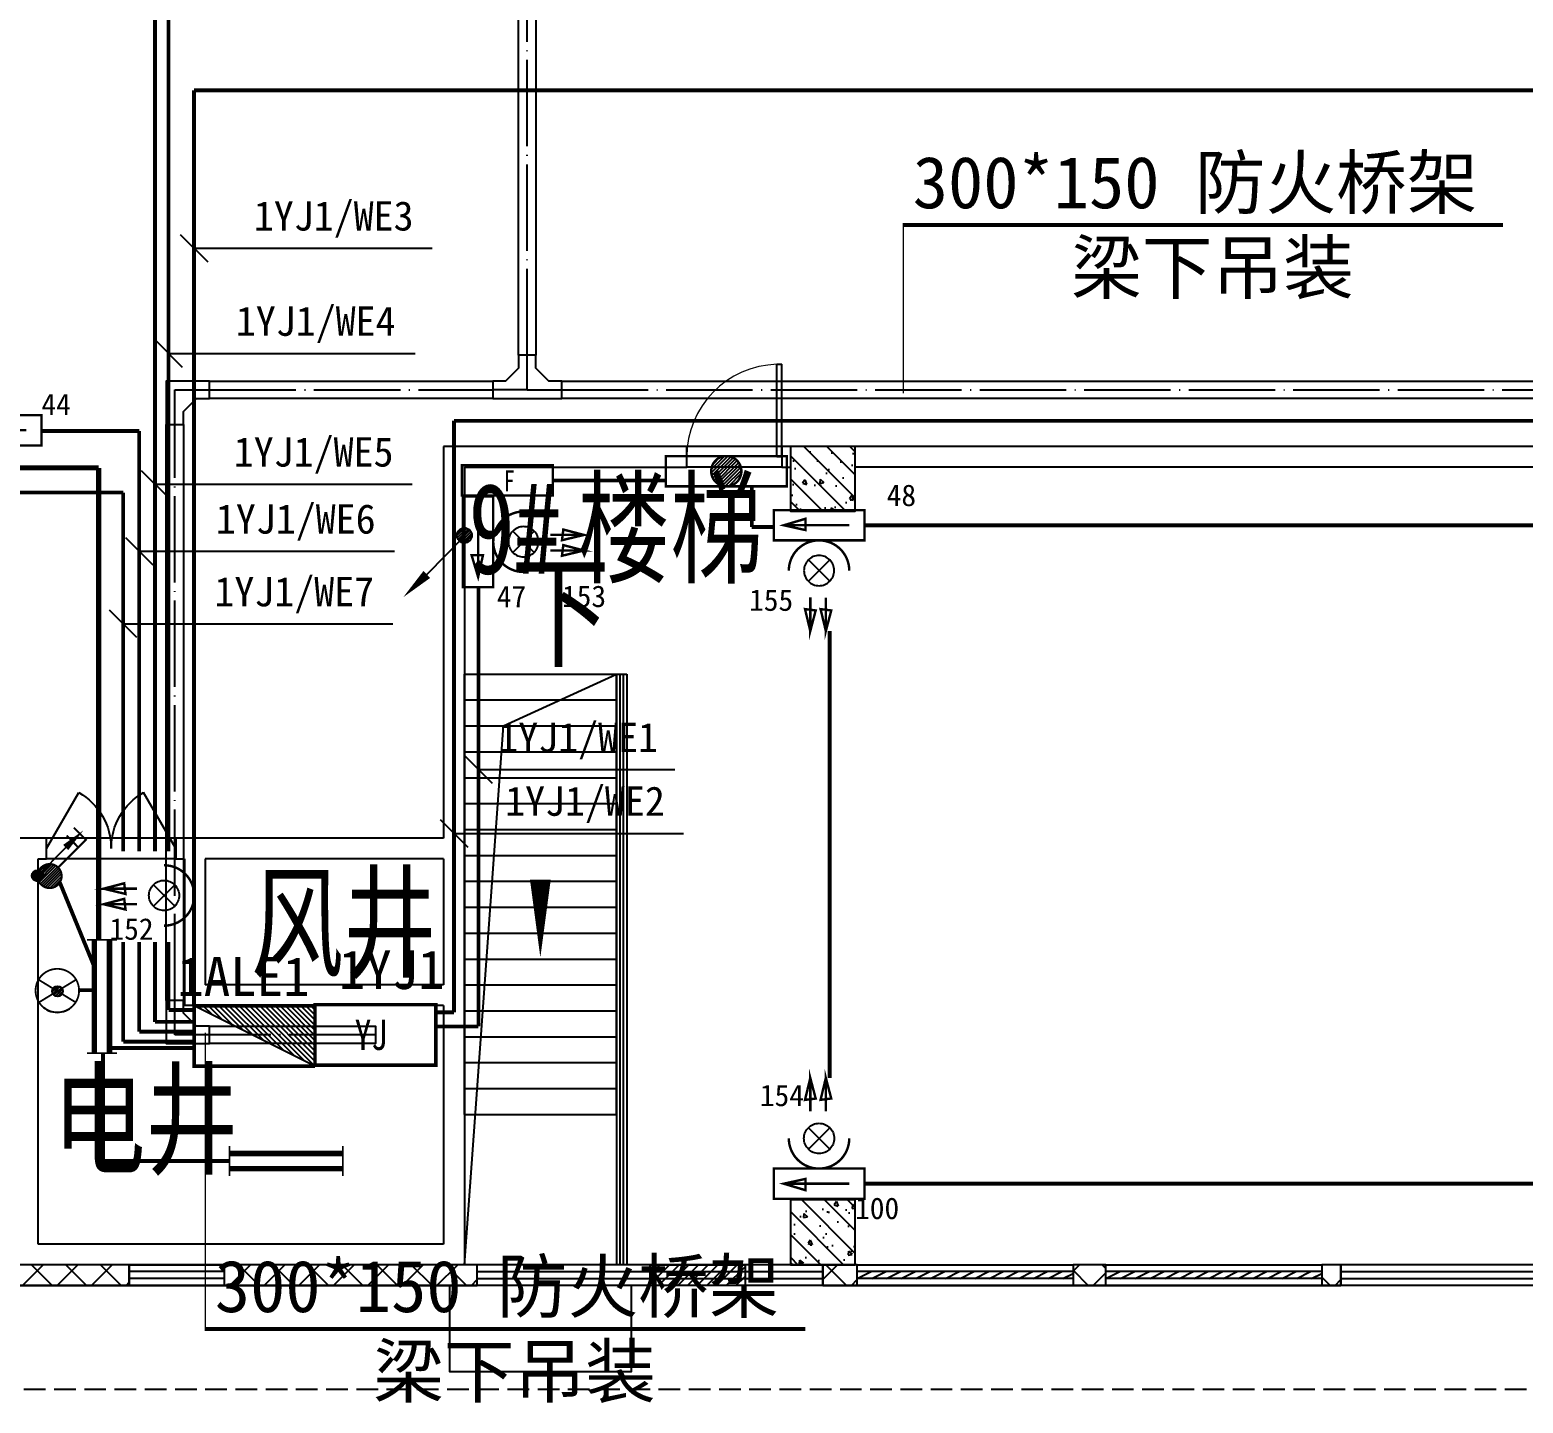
# Model space of a CAD drawing. Header units: millimetres. Extents: x -633009578 to 5705885, y -633235091 to 2571734.
# Drawn here: x 3040338 to 3057631, y 2058632 to 2074535 of the extents above; entities that cross this region are included whole.
import ezdxf

# ---------------------------------------------------------------- set-up
doc = ezdxf.new("R2010")
doc.units = ezdxf.units.MM
doc.header["$LTSCALE"] = 1000
doc.header["$MEASUREMENT"] = 0
doc.linetypes.add('DASH', pattern=[0.35, 0.25, -0.1])
doc.linetypes.add('DOTE', pattern=[2.4200000000000004, 2, -0.2, 0.02, -0.2])
doc.layers.get('0').update_dxf_attribs({"color": 9})
for name, color, linetype in [('000000000000电气', 7, 'Continuous'), ('3T_WOOD', 21, 'Continuous'), ('A-COLUM(柱)', 255, 'Continuous'), ('A-DI-I(索引)', 21, 'Continuous'), ('A-DOOR(门）', 4, 'Continuous'), ('A-F-AREA(计算)', 5, 'Continuous'), ('A-FLOR(看线)', 8, 'Continuous'), ('A-HATH(填充)', 8, 'Continuous'), ('A-LM-RAIL(栏杆)', 167, 'Continuous'), ('A-OTHER(其它)', 192, 'Continuous'), ('A-ST-O(室外)', 54, 'Continuous'), ('A-STAR(楼梯)', 51, 'Continuous'), ('A-TEXT(房间)', 243, 'Continuous'), ('A-WALL(墙)', 255, 'Continuous'), ('A-WINDOW（窗）', 4, 'Continuous'), ('DIM_SYMB', 3, 'Continuous'), ('PUB_TEXT', 7, 'Continuous'), ('WALL', 9, 'Continuous'), ('电-弱电平面-箭头', 3, 'Continuous'), ('电-强电平面-标注', 3, 'Continuous'), ('电-强电平面-线缆', 3, 'Continuous'), ('电-桥架', 4, 'Continuous'), ('设备-动力', 3, 'Continuous'), ('设备-照明', 3, 'Continuous'), ('设备-箱柜', 3, 'Continuous')]:
    doc.layers.add(name, color=color, linetype=linetype)
doc.styles.add('_TCH', font='simhei.ttf', dxfattribs={"width": 0.75, "bigfont": 'hztxt.shx'})
doc.styles.add('_TCH_DIM', font='simhei.ttf', dxfattribs={"width": 0.8, "bigfont": 'hztxt.shx'})
doc.styles.add('ELEC-DIM', font='simhei.ttf')
doc.styles.add('IDQSTYLE', font='simhei.ttf', dxfattribs={"width": 0.707, "bigfont": 'hztxt.shx'})
doc.styles.get("Standard").update_dxf_attribs({"font": 'simhei.ttf', "bigfont": 'hztxt.shx'})
doc.styles.add('宋体', font='simhei.ttf')
pattern_1 = [(45, (597821.4751960551, 677964.29318137), (-200.0002033111466, 200.0002033111467), []), (135, (597821.4751960551, 677964.29318137), (-200.0002033111467, -200.0002033111466), [])]

# ---------------------------------------------------------------- blocks, each defined once
blk = doc.blocks.new('HC000078')
at = {"color": 0, "linetype": 'Continuous', "const_width": 0.2}
for points in [[(-3.750000000000028, 1.25), (3.75, 1.25), (3.75, -1.25), (-3.750000000000028, -1.25), (-3.750000000000028, 1.25)], [(2.5, 0), (-2.500000000000028, 0)]]:
    blk.add_lwpolyline(points, dxfattribs=at)
blk.add_lwpolyline([(2.917016710174721, 0), (1.120131515022848, 0.3984556212736834), (1.120131515022848, -0.539087017017323)], close=True, dxfattribs=at)
at = {"color": 0, "style": 'IDQSTYLE', "width": 0.7}
blk.add_attdef('PSFHATT', (5.75, -1.25), '', height=2.5, dxfattribs=at)
blk = doc.blocks.new('HC000064')
at = {"color": 0, "linetype": 'Continuous'}
for p, q in [((-0.8838834764831063, -0.8838834764831063), (0.8838834764831063, 0.8838834764831063)), ((-0.8838834764830494, 0.8838834764831063), (0.8838834764831631, -0.8838834764831063))]:
    blk.add_line(p, q, dxfattribs=at)
at = {"color": 0, "linetype": 'Continuous', "const_width": 0.2}
blk.add_lwpolyline([(5.710751695749348e-14, 2.499999999999886, 0.1989123673796647), (-1.767766952966326, 1.767766952966327, 0.1989123673796613), (-2.5, 1.951292859901378e-16, 0.1989123673796761), (-1.767766952966326, -1.76776695296644, 0.1989123673796782), (5.594010226827932e-14, -2.500000000000227)], format="xyb", dxfattribs=at)
for points in [[(2.226896073527712, 0.5659208660671311), (5.003498004369476, 0.5624686703930024), (3.296463286048663, 1.009912150058199), (3.185957433181557, 0.1260038671447887), (5.003498004369476, 0.5624686703930024)], [(2.224443767981995, -0.721123763554715), (5.001045698823816, -0.7245759592289005), (3.294010980502946, -0.2771324795636474), (3.18350512763584, -1.161040762477114), (5.001045698823816, -0.7245759592289005)]]:
    blk.add_lwpolyline(points, dxfattribs=at)
at = {"color": 0, "linetype": 'Continuous'}
for centre, radius, start, end in [((-2.259303855112194e-14, -1.740829702612245e-13), 1.250000000000117, 89.99999999999898, 134.9999999999991), ((-9.10937991704941e-14, -1.740829702612245e-13), 1.250000000000117, 45.00000000000085, 89.99999999999582), ((1.199040866595169e-14, -7.105427357601002e-14), 1.250000000000069, 135.0000000000036, 179.9999999999968), ((-1.252331571777177e-13, -7.088774012231625e-14), 1.250000000000068, 3.249254662582951e-12, 44.99999999999639), ((-2.284838984678572e-13, -5.684341886080801e-14), 1.250000000000172, 315.0000000000093, 2.605510395054555e-12), ((-2.264854970235319e-14, -5.695444116327053e-14), 1.250000000000034, 179.9999999999974, 225.0000000000007), ((-2.270406085358445e-14, -1.338928967697939e-13), 1.24999999999998, 224.9999999999983, 270.000000000001), ((-9.131584377541913e-14, 3.996802888650564e-15), 1.250000000000118, 270.0000000000042, 315.0000000000028)]:
    blk.add_arc(centre, radius, start, end, dxfattribs=at)
at = {"color": 0, "style": 'IDQSTYLE', "width": 0.7}
blk.add_attdef('PSFHATT', (7.003498004369476, -2.500000010000227), '', height=2.5, dxfattribs=at)
blk = doc.blocks.new('HC000067')
at = {"color": 0, "linetype": 'Continuous'}
for points, const_width in [([(-6.250000000000057, 1.65), (-6.250000000000057, -1.650000000000057)], 0.2), ([(6.25, 1.65), (6.25, -1.650000000000057)], 0.2), ([(6.25, 0.8328412808464349), (-6.250000000000057, 0.8328412808464349)], 0.6), ([(6.25, -0.8328412808464352), (-6.250000000000057, -0.8328412808464352)], 0.6)]:
    blk.add_lwpolyline(points, dxfattribs=dict(at, const_width=const_width))
at = {"color": 0, "style": 'IDQSTYLE', "width": 0.7}
blk.add_attdef('PSFHATT', (8.25, -1.650000000000057), '', height=2.5, dxfattribs=at)
blk = doc.blocks.new('*X159')
at = {"color": 0, "linetype": 'Continuous'}
for p, q in [((292.887994045295, 135.6274459094068), (293.516320533106, 136.2557723972178)), ((292.952224463849, 135.4088336154862), (293.7349328270265, 136.1915419786637)), ((292.9956283900541, 136.0179229666405), (293.1258434758722, 136.1481380524586)), ((293.0755886594741, 135.2493550986367), (293.8944113438761, 136.0681777830387)), ((293.2494900660814, 135.1404137927693), (294.0033526497434, 135.8942763764314)), ((293.4911899527468, 135.0992709669601), (294.0444954755525, 135.6525764897659))]:
    blk.add_line(p, q, dxfattribs=at)
blk = doc.blocks.new('HC000703')
at = {"color": 0, "linetype": 'Continuous', "const_width": 0.2000000000000002}
blk.add_lwpolyline([(-2.399999999999977, 0.05872925643336657, 1), (2.399999999999977, 0.05872925643336657, 1)], format="xyb", close=True, dxfattribs=at)
at = {"color": 0, "linetype": 'Continuous', "const_width": 0.2}
for points in [[(-2.074282131997677, 1.265938284269794), (2.022051310501354, -1.234061715730206)], [(2.074282131997734, 1.265938284269794), (-2.022051310501354, -1.234061715730206)]]:
    blk.add_lwpolyline(points, dxfattribs=at)
at = {"color": 0, "linetype": 'Continuous'}
blk.add_circle((0.02097265619840982, -0.0127996515010409), 0.5796574060804803, dxfattribs=at)
blk.add_arc((3.410605131648481e-12, 0.05872925643825511), 2.400000000004948, 224.6186283858651, 315.1351718326803, dxfattribs=at)
blk.add_blockref('*X159', (-293.4444389024706, -135.6911545353449), dxfattribs=at)
at = {"color": 0, "style": 'IDQSTYLE', "width": 0.7}
blk.add_attdef('PSFHATT', (4.400000009999977, -2.341270753566693), '', height=2.5, dxfattribs=at)
blk = doc.blocks.new('*X123')
at = {"color": 0, "linetype": 'Continuous'}
for p, q in [((237.2675791074955, 319.9990725063215), (242.2655414724513, 324.9970348712774)), ((235.9947869013596, 319.9990725063215), (239.7240323302681, 323.7283179352299)), ((236.4190509700716, 319.9990725063215), (240.5725604676919, 324.1525820039419)), ((236.8433150387835, 319.9990725063215), (241.4210886051158, 324.5768460726538)), ((237.6918431762074, 319.9990725063215), (242.2655414724513, 324.5727708025654)), ((238.1161072449193, 319.9990725063215), (242.2655414724513, 324.1485067338535)), ((238.5403713136312, 319.9990725063215), (242.2655414724513, 323.7242426651416)), ((234.7219946952239, 319.9990725063215), (237.1784479179965, 322.4555257290941)), ((235.1462587639358, 319.9990725063215), (238.0269760554204, 322.8797897978061)), ((235.5705228326477, 319.9990725063215), (238.8755041928442, 323.304053866518)), ((238.9646353823431, 319.9990725063215), (242.2655414724513, 323.2999785964296)), ((239.3888994510551, 319.9990725063215), (242.2655414724513, 322.8757145277177)), ((239.813163519767, 319.9990725063215), (242.2655414724513, 322.4514504590058)), ((233.4492024890881, 319.9990725063215), (234.6328635057249, 321.1827335229584)), ((233.8734665578, 319.9990725063215), (235.4813916431488, 321.6069975916703)), ((234.297730626512, 319.9990725063215), (236.3299197805727, 322.0312616603822)), ((240.2374275884789, 319.9990725063215), (242.2655414724513, 322.0271863902939)), ((240.6616916571909, 319.9990725063215), (242.2655414724513, 321.6029223215819)), ((241.0859557259028, 319.9990725063215), (242.2655414724513, 321.17865825287)), ((232.6006743516642, 319.9990725063215), (232.9358072308772, 320.3342053855345)), ((233.0249384203761, 319.9990725063215), (233.7843353683011, 320.7584694542464)), ((241.5102197946147, 319.9990725063215), (242.2655414724513, 320.7543941841581)), ((241.9344838633266, 319.9990725063215), (242.2655414724513, 320.3301301154461))]:
    blk.add_line(p, q, dxfattribs=at)
blk = doc.blocks.new('HC000431')
at = {"color": 0, "linetype": 'Continuous'}
blk.add_line((5, 2.5), (-5, -2.5), dxfattribs=at)
at = {"color": 0, "linetype": 'Continuous', "const_width": 0.3}
for points in [[(5, 2.5), (-5, 2.5), (-5, -2.5)], [(-5, -2.5), (5, -2.5), (5, 2.5)]]:
    blk.add_lwpolyline(points, dxfattribs=at)
at = {"color": 0, "linetype": 'Continuous'}
blk.add_blockref('*X123', (-237.2655414724513, -322.4990725063215), dxfattribs=at)
at = {"color": 0, "style": 'IDQSTYLE', "width": 0.7}
blk.add_attdef('PSFHATT', (7.000000000000028, -2.5), '', height=2.5, dxfattribs=at)
blk = doc.blocks.new('HC001536')
at = {"color": 0, "linetype": 'Continuous', "const_width": 0.3}
blk.add_lwpolyline([(5, 2.5), (-5, 2.5), (-5, -2.5), (5, -2.5)], close=True, dxfattribs=at)
at = {"color": 0, "style": 'IDQSTYLE', "width": 0.7}
for tag, p in [('AW', (-1.708333333333333, -1.25)), ('PSFHATT', (7, -2.5))]:
    blk.add_attdef(tag, p, '', height=2.5, dxfattribs=at)
blk = doc.blocks.new('*X118')
at = {"color": 0, "linetype": 'Continuous'}
for p, q in [((279.6093350358959, 223.0407925409721), (280.9478239213746, 224.3792814264508)), ((279.6227829512929, 223.3370831688437), (280.6515332934888, 224.3658335110396)), ((279.6511091444202, 222.7997239370217), (281.1888925253249, 224.3375073179265)), ((279.7280550816477, 222.5938271617747), (281.3947893005719, 224.2605613806989)), ((279.7925730165214, 223.7897159465469), (280.1989005157282, 224.1960434457536)), ((279.8323224122641, 222.4152517799165), (281.5733646824301, 224.1562940500824)), ((279.960458729053, 222.2605453842307), (281.7280710781159, 224.0281577332937)), ((280.1113752959016, 222.1286192386046), (281.8599972237337, 223.8772411664368)), ((280.2858431100155, 222.020244340244), (281.9683721221114, 223.7027733523398)), ((280.4868434366447, 221.9384019543985), (282.0502145079389, 223.5017730256928)), ((280.7212278995912, 221.8899437048705), (282.0986727574656, 223.2673885627449)), ((281.0058032732674, 221.891676366072), (282.0969400962746, 222.9828131890793)), ((281.4082737989092, 222.0113041792392), (281.9773122830819, 222.5803426634118))]:
    blk.add_line(p, q, dxfattribs=at)
blk = doc.blocks.new('HC000083')
at = {"color": 0, "linetype": 'Continuous', "const_width": 0.2}
blk.add_lwpolyline([(-5, 1.25), (-5, -1.250000000000057), (5.000000000000057, -1.250000000000057), (5.000000000000057, 1.25), (-5, 1.25)], dxfattribs=at)
blk.add_lwpolyline([(-1.25, -6.89688106980167e-17, 0.1989123673796731), (-0.8838834764831631, -0.88388347648322, 0.1989123673796706), (5.611420480838656e-14, -1.250000000000057, 0.198912367379652), (0.8838834764832768, -0.88388347648322, 0.1989123673796278), (1.25, 0, 0.1989123673796504), (0.88388347648322, 0.8838834764830494, 0.1989123673796686), (5.680893445545904e-14, 1.25, 0.1989123673796706), (-0.883883476483163, 0.8838834764831632, 0.1989123673796553)], format="xyb", close=True, dxfattribs=at)
at = {"color": 0, "linetype": 'Continuous'}
blk.add_blockref('*X118', (-280.8559544658493, -223.1326619964974), dxfattribs=at)
at = {"color": 0, "style": 'IDQSTYLE', "width": 0.7}
blk.add_attdef('PSFHATT', (7.000000000000057, -1.250000010000057), '', height=2.5, dxfattribs=at)
blk = doc.blocks.new('HC000080')
at = {"color": 0, "linetype": 'Continuous', "const_width": 0.2}
blk.add_lwpolyline([(-3.75, 1.25), (3.75, 1.25), (3.75, -1.25), (-3.75, -1.25), (-3.75, 1.25)], dxfattribs=at)
at = {"color": 0, "style": 'IDQSTYLE', "width": 0.7}
for tag, p in [('E', (-0.3130491551307273, -0.8903283460458624)), ('PSFHATT', (5.75, -1.25))]:
    blk.add_attdef(tag, p, '', height=1.715220417977644, dxfattribs=at)
blk = doc.blocks.new('*X157')
at = {"color": 0, "linetype": 'Continuous'}
for p, q in [((261.9988066744281, 135.850956910748), (263.2375091559566, 137.0896593922765)), ((262.0234026256783, 135.5927101495236), (263.4957559171792, 137.0650634410244)), ((262.0463461952987, 136.1813391440932), (262.9071269225657, 137.0421198713602)), ((262.0884022348038, 135.3748670461744), (263.7135990205094, 137.00006383188)), ((262.1829592200917, 135.1865813189878), (263.9018847477136, 136.9055068466096)), ((262.3023466942452, 135.0231260806666), (264.0653399860179, 136.7861193724393)), ((262.4446987243758, 134.8826353983226), (264.205830668362, 136.6437673423088)), ((262.6100901587723, 134.7651841202445), (264.3232819464568, 136.478375907929)), ((262.8005700291263, 134.6728212781239), (264.4156447885779, 136.2878960375755)), ((263.0211904412342, 134.6105989777572), (264.4778670889456, 136.0672756254685)), ((263.2836307586351, 134.5901965826834), (264.4982694840214, 135.8048353080697)), ((263.6234742990336, 134.6471974106073), (264.4412686561033, 135.464991767677))]:
    blk.add_line(p, q, dxfattribs=at)
blk = doc.blocks.new('HC000107')
at = {"color": 0, "linetype": 'Continuous', "const_width": 0.2}
for points in [[(0.8838834764831067, 2.133883476483163), (3.75, 5), (5, 3.75)], [(2.898879886034138, 4.275409520972289), (4.191507707965854, 3.019373591507303)]]:
    blk.add_lwpolyline(points, dxfattribs=at)
blk.add_lwpolyline([(0.88388347648322, 0.3661165235168934, 0.1989123673796338), (1.249999999999944, 1.250000000000057, 0.1989123673796269), (0.8838834764831636, 2.13388347648322, 0.1989123673796352), (4.172009959724221e-16, 2.5, 0.1989123673796539), (-0.8838834764831627, 2.13388347648322, 0.1989123673796721), (-1.250000000000056, 1.250000000000057, 0.1989123673796564), (-0.8838834764832764, 0.3661165235168368, 0.198912367379673), (0, 0, 0.198912367379652)], format="xyb", close=True, dxfattribs=at)
at = {"color": 0, "linetype": 'Continuous'}
blk.add_blockref('*X157', (-263.2487560761182, -134.5897099905746), dxfattribs=at)
at = {"color": 0, "style": 'IDQSTYLE', "width": 0.7}
blk.add_attdef('PSFHATT', (7, -1e-08), '', height=2.5, dxfattribs=at)
blk = doc.blocks.new('*X3')
at = {"color": 0, "linetype": 'Continuous'}
for p, q in [((192.587376364835, 446.7215535232801), (193.8713933576327, 448.0055705160779)), ((192.6509968705344, 446.3609099602676), (194.2320369206452, 447.9419500103785)), ((192.6864539319484, 447.2448951591055), (193.3480517218074, 447.9064929489645)), ((192.7889704286661, 446.0746194496875), (194.5183274312254, 447.8039764522467)), ((192.9823694457329, 445.8437543980423), (194.7491924828706, 447.61057743518)), ((193.2275231399996, 445.664644023597), (194.9283028573159, 447.3654237409133)), ((193.5311577474, 445.5440145622856), (195.0489323186273, 447.0617891335129)), ((193.9202347052458, 445.5088274514194), (195.0841194294935, 446.6727121756671)), ((194.6075199946775, 445.7718486721392), (194.8210982087737, 445.9854268862354))]:
    blk.add_line(p, q, dxfattribs=at)
blk = doc.blocks.new('HC001442')
at = {"color": 0, "linetype": 'Continuous'}
blk.add_line((2.614797267597169e-12, -0.0577611932696982), (-3.1054929004722, -3.232738715066034), dxfattribs=at)
blk.add_lwpolyline([(-3.1054929004722, -3.232738715066034, 0.8, 0, 0), (-5.057392361375946, -5.119309791709952, 0, 0, 0)], format="xyseb", dxfattribs=at)
blk.add_circle((0, 0), 0.625, dxfattribs=at)
at = {"color": 0, "linetype": 'Continuous', "xscale": 0.5, "yscale": 0.5, "zscale": 0.5}
blk.add_blockref('*X3', (-96.91845018383279, -223.3780232566237), dxfattribs=at)
at = {"color": 0, "style": 'IDQSTYLE', "width": 0.7}
blk.add_attdef('PSFHATT', (2.62500001, -5.119309791709952), '', height=2.5, dxfattribs=at)
blk = doc.blocks.new('*X130')
at = {"color": 0, "linetype": 'Continuous'}
for p, q in [((192.587376364835, 446.7215535232801), (193.8713933576327, 448.0055705160779)), ((192.6509968705344, 446.3609099602676), (194.2320369206452, 447.9419500103785)), ((192.6864539319484, 447.2448951591055), (193.3480517218074, 447.9064929489645)), ((192.7889704286661, 446.0746194496875), (194.5183274312254, 447.8039764522467)), ((192.9823694457329, 445.8437543980423), (194.7491924828706, 447.61057743518)), ((193.2275231399996, 445.664644023597), (194.9283028573159, 447.3654237409133)), ((193.5311577474, 445.5440145622856), (195.0489323186273, 447.0617891335129)), ((193.9202347052458, 445.5088274514194), (195.0841194294935, 446.6727121756671)), ((194.6075199946775, 445.7718486721392), (194.8210982087737, 445.9854268862354))]:
    blk.add_line(p, q, dxfattribs=at)
blk = doc.blocks.new('HC001441')
at = {"color": 0, "linetype": 'Continuous'}
blk.add_line((0, -0.05776119327242668), (3.105492900474815, 3.117216328523909), dxfattribs=at)
blk.add_lwpolyline([(3.105492900474815, 3.117216328523909, 0.8, 0, 0), (5.057392361378561, 5.003787405167827, 0, 0, 0)], format="xyseb", dxfattribs=at)
blk.add_circle((0, 0), 0.625, dxfattribs=at)
at = {"color": 0, "linetype": 'Continuous', "xscale": 0.5, "yscale": 0.5, "zscale": 0.5}
blk.add_blockref('*X130', (-96.91845018383279, -223.3780232566237), dxfattribs=at)
at = {"color": 0, "style": 'IDQSTYLE', "width": 0.7}
blk.add_attdef('PSFHATT', (7.057392361378561, -0.62500001), '', height=2.5, dxfattribs=at)
blk = doc.blocks.new('$DorLib2D$00000231')
at = {"color": 0}
for p, q in [((-0.4999999999999947, 7.105427357601002e-15), (-0.2500000000000284, 0.4330127018921708)), ((0.5000000000000053, 7.105427357601002e-15), (0.250000000000032, 0.4330127018921708))]:
    blk.add_line(p, q, dxfattribs=at)
for centre, radius, start, end in [((-0.4999999999996803, 3.055333763768431e-13), 0.499999999999681, 0, 59.99999999996344), ((0.5000000000000426, -2.486899575160351e-14), 0.4999999999999835, 120.0000000000366, 180)]:
    blk.add_arc(centre, radius, start, end, dxfattribs=at)
blk = doc.blocks.new('$DorLib2D$00000001')
for p, q in [((0.45, 0.9750000000000001), (0.5000000000000002, 0.9750000000000001)), ((0.45, 0), (0.45, 0.9750000000000001)), ((0.5, 0), (0.5, 0.9750000000000001)), ((0.5, 0), (0.45, 0))]:
    blk.add_line(p, q)
at = {"lineweight": 13}
blk.add_arc((0.475, 0), 0.975, 91.4692835813538, 180, dxfattribs=at)
blk = doc.blocks.new('$WINLIB2D$00000039')
at = {"color": 0}
for points in [[(-0.4999999999983409, 0.5000000000445652), (-0.4999999999999964, -0.4999999999999716)], [(0.5000000000016591, 0.4999999999536158), (-0.4999999999983409, 0.5000000000445652)], [(0.4999999999983338, -0.5000000000463842), (0.4999999999999609, 0.4999999999999432)], [(-0.499999999999428, 0.1666666667124446), (0.500000000000572, 0.1666666666205998)], [(-0.3838834764901549, -0.166666666632409), (-0.4479860405916831, 0.1666666667079113)], [(-0.3158924398378069, -0.166666666637866), (-0.3799950039392748, 0.1666666667006353)], [(-0.2479014031851996, -0.166666666645142), (-0.3120039672867243, 0.1666666666951784)], [(-0.1799103665328481, -0.1666666666505989), (-0.2440129306343159, 0.1666666666887977)], [(-0.1119193298802692, -0.1666666666569512), (-0.1760218939817904, 0.1666666666824455)], [(-0.04392829322788927, -0.1666666666633319), (-0.1080308573293216, 0.1666666666760648)], [(0.02406274342471804, -0.1666666666696841), (-0.04003982067680312, 0.1666666666697125)], [(0.09205378007703402, -0.1666666666751411), (0.02795121597557682, 0.1666666666642556)], [(0.1600448167296129, -0.1666666666815217), (0.0959422526280953, 0.1666666666578749)], [(0.2280358533819644, -0.166666666687874), (0.163933289280525, 0.1666666666505989)], [(0.2960268900345753, -0.1666666666942547), (0.231924325933047, 0.1666666666460657)], [(0.3640179266869801, -0.1666666667006069), (0.2999153625854838, 0.166666666639685)], [(0.4320089633395341, -0.1666666667060639), (0.3679063992380058, 0.166666666632409)], [(0.4999999999916831, -0.1666666667115209), (0.4358974358904746, 0.1666666666260568)], [(-0.4518745131427302, -0.1666666666260284), (-0.5000000000072298, 0.08358586507802102)], [(-0.500000000000572, -0.1666666666214951), (0.499999999999428, -0.1666666667124446)], [(0.4999999999983338, -0.5000000000463842), (-0.5000000000016662, -0.4999999999554348)]]:
    blk.add_lwpolyline(points, dxfattribs=at)
blk = doc.blocks.new('$TCHSYS$WIN2D')
for p, q in [((-0.5, 0.5), (0.5, 0.5)), ((-0.5, 0.5), (-0.4999999999999999, -0.5)), ((0.5, 0.5), (0.4999999999999998, -0.5)), ((0.5, 0.1666666666666666), (-0.5, 0.1666666666666666)), ((0.5, -0.1666666666666667), (-0.5, -0.1666666666666667)), ((-0.4999999999999999, -0.5), (0.5, -0.5))]:
    blk.add_line(p, q)
blk = doc.blocks.new('_FZH')
h = blk.add_hatch()
h.set_pattern_fill('钢筋混凝土', color=256, scale=0.1, style=0)
h.set_pattern_definition([(45, (0, 0), (-0.1767766952966369, 0.1767766952966369), []), (50, (0, 0), (0.7172601826007535, -0.06275213498259512), [0.07500000000000001, -0.8250000000000001]), (355, (0, 0), (-0.138751333613, 0.7521921337000119), [0.06, -0.66]), (100.4514, (0.05977168000000001, -0.00522934), (0.5785093817140216, 0.6894395420609536), [0.06374019, -0.701142112]), (46.1842, (0, 0.2), (1.067241048625645, -0.1655190143290181), [0.1125, -1.2375]), (96.6356, (0.088936745, 0.186206693), (0.9346627055487033, 0.9741178709004418), [0.095610288, -1.051713]), (351.1842, (0, 0.2), (0.9346619451336272, 0.9741186009253247), [0.09000000000000001, -0.9900000000000001]), (21, (0.1, 0.15), (0.5969070521184617, -0.4026188906653388), [0.07500000000000001, -0.8250000000000001]), (326, (0.1, 0.15), (0.2433153319215824, 0.7251500450468529), [0.06, -0.66]), (71.4514, (0.149742233, 0.116448394), (0.84022262858149, 0.3225304967099524), [0.06374019, -0.701142112]), (37.50000000000001, (0, 0), (0.01215985531729062, 0.3328938538313115), [0, -0.652, 0, -0.67, 0, -0.6625000000000001]), (7.499999999999999, (0, 0), (0.2630695374421486, 0.3944117118823603), [0, -0.382, 0, -0.637, 0, -0.2525]), (-32.5, (-0.223, 0), (0.533822436172409, -0.02255487173437976), [0, -0.25, 0, -0.78, 0, -1.035]), (-42.5, (-0.323, 0), (0.5831861693423862, 0.1001049823323177), [0, -0.325, 0, -0.518, 0, -0.735])])
h.paths.add_polyline_path([(-0.5, -0.5), (0.5, -0.5), (0.5, 0.5), (-0.5, 0.5)])
blk.add_lwpolyline([(-0.5, -0.5), (0.5, -0.5), (0.5, 0.5), (-0.5, 0.5)], close=True)

msp = doc.modelspace()

# ---------------------------------------------------------------- hatches: boundary and pattern name
at = {"layer": '3T_WOOD'}
h = msp.add_hatch(dxfattribs=at)
h.set_pattern_fill('ANSI31', color=256, scale=50)
h.set_pattern_definition([(45, (1908179.395743424, 677977.51603476), (-56.1266007566822, 56.12660075668221), [])])
h.paths.add_polyline_path([(3047520.046416654, 2060234.629172623), (3048620.046416654, 2060234.629172623), (3048620.046416654, 2059994.629172623), (3047520.046416654, 2059994.629172623)])
at = {"layer": 'A-HATH(填充)'}
h = msp.add_hatch(dxfattribs=at)
h.set_pattern_fill('多孔材料', color=256, scale=100, style=0)
h.set_pattern_definition(pattern_1)
h.paths.add_polyline_path([(3039209.994031504, 2059994.629172636), (3041489.994030996, 2059994.629172636), (3041489.994030996, 2060234.629172634), (3039209.994031504, 2060234.629172634)])
h = msp.add_hatch(dxfattribs=at)
h.set_pattern_fill('多孔材料', color=256, scale=100, style=0)
h.set_pattern_definition(pattern_1)
h.paths.add_polyline_path([(3042589.994030996, 2059994.629172636), (3045519.994031504, 2059994.629172636), (3045519.994031504, 2060234.629172633), (3042589.994030996, 2060234.629172633)])
h = msp.add_hatch(dxfattribs=at)
h.set_pattern_fill('多孔材料', color=256, scale=100, style=0)
h.set_pattern_definition(pattern_1)
h.paths.add_polyline_path([(3049519.994032013, 2059994.629172636), (3049919.994031505, 2059994.629172635), (3049919.994031504, 2060234.629172633), (3049519.994032013, 2060234.629172633)])
h = msp.add_hatch(dxfattribs=at)
h.set_pattern_fill('多孔材料', color=256, scale=100, style=0)
h.set_pattern_definition(pattern_1)
h.paths.add_polyline_path([(3052419.994031505, 2059994.629172635), (3052799.994032013, 2059994.629172635), (3052799.994032013, 2060234.629172633), (3052419.994031504, 2060234.629172633)])
h = msp.add_hatch(dxfattribs=at)
h.set_pattern_fill('多孔材料', color=256, scale=100, style=0)
h.set_pattern_definition(pattern_1)
h.paths.add_polyline_path([(3055299.994032013, 2059994.629172635), (3055519.994031504, 2059994.629172635), (3055519.994031504, 2060234.629172633), (3055299.994032013, 2060234.629172633)])

# ---------------------------------------------------------------- linework, layer by layer
at = {"layer": '3T_WOOD'}
msp.add_lwpolyline([(3047520.046416654, 2060234.629172623), (3048620.046416654, 2060234.629172623), (3048620.046416654, 2059994.629172623), (3047520.046416654, 2059994.629172623)], close=True, dxfattribs=at)
at = {"layer": 'A-DI-I(索引)'}
msp.add_circle((3047240.607279132, 2065475.884246128), 0, dxfattribs=at)
at = {"layer": 'A-DOOR(门）'}
for p, q in [((3049044.994031488, 2069709.629172626), (3047944.994031488, 2069709.629172626)), ((3049044.994031488, 2069469.629172626), (3047944.994031488, 2069469.629172626)), ((3042029.994027797, 2065174.62917252), (3040529.994027797, 2065174.62917252)), ((3042029.994027797, 2064934.62917252), (3040529.994027797, 2064934.62917252))]:
    msp.add_line(p, q, dxfattribs=at)
at = {"layer": 'A-F-AREA(计算)'}
msp.add_lwpolyline([(3029879.994031782, 2196074.629172625), (3164159.994031782, 2196074.629172625), (3164159.994031782, 2059994.629172625), (3029879.994031782, 2059994.629172625)], close=True, dxfattribs=at)
at = {"layer": 'A-FLOR(看线)'}
for points in [[(3047129.994032338, 2067074.629172908), (3047129.994031832, 2060234.629172626)], [(3047129.994032338, 2067074.629172908), (3047249.994032338, 2067074.629172908)], [(3047249.994032338, 2067074.629172899), (3047249.994031832, 2060234.629172626)], [(3047299.994032362, 2059994.629172785), (3047299.994032362, 2058994.629172632), (3045199.994032515, 2058994.629172632), (3045199.994032515, 2059994.629172785)]]:
    msp.add_lwpolyline(points, dxfattribs=at)
at = {"layer": 'A-LM-RAIL(栏杆)'}
for points in [[(3047169.994032338, 2067074.629172905), (3047169.994031832, 2060234.629172626)], [(3047209.994032338, 2067074.629172902), (3047209.994031832, 2060234.629172626)]]:
    msp.add_lwpolyline(points, dxfattribs=at)
at = {"layer": 'A-OTHER(其它)'}
msp.add_lwpolyline([(3045369.994031859, 2060234.629172934), (3045822.945305728, 2066474.629172908), (3047129.994032338, 2067074.629172908)], dxfattribs=at)
at = {"layer": 'A-ST-O(室外)', "linetype": 'DASH'}
msp.add_lwpolyline([(3030119.994031765, 2058794.629172639), (3097669.994472506, 2058794.629172639)], dxfattribs=at)
at = {"layer": 'A-STAR(楼梯)'}
for p, q in [((3045369.994032338, 2061974.629172908), (3045369.994032338, 2067074.629172908)), ((3045369.994032338, 2067074.629172908), (3047129.994032338, 2067074.629172908)), ((3047129.994032338, 2061974.629172908), (3047129.994032338, 2067074.629172908)), ((3045369.994032338, 2066774.629172908), (3047129.994032338, 2066774.629172908)), ((3045369.994032338, 2066474.629172908), (3047129.994032338, 2066474.629172908)), ((3045369.994032338, 2066174.629172908), (3047129.994032338, 2066174.629172908)), ((3045369.994032338, 2065874.629172908), (3047129.994032338, 2065874.629172908)), ((3045369.994032338, 2065574.629172908), (3047129.994032338, 2065574.629172908)), ((3045369.994032338, 2065274.629172908), (3047129.994032338, 2065274.629172908)), ((3045369.994032338, 2064974.629172908), (3047129.994032338, 2064974.629172908)), ((3045369.994032338, 2064674.629172908), (3047129.994032338, 2064674.629172908)), ((3045369.994032338, 2064374.629172908), (3047129.994032338, 2064374.629172908)), ((3045369.994032338, 2064074.629172908), (3047129.994032338, 2064074.629172908)), ((3045369.994032338, 2063774.629172908), (3047129.994032338, 2063774.629172908)), ((3045369.994032338, 2063474.629172908), (3047129.994032338, 2063474.629172908)), ((3045369.994032338, 2063174.629172908), (3047129.994032338, 2063174.629172908)), ((3045369.994032338, 2062874.629172908), (3047129.994032338, 2062874.629172908)), ((3045369.994032338, 2062574.629172908), (3047129.994032338, 2062574.629172908)), ((3045369.994032338, 2062274.629172908), (3047129.994032338, 2062274.629172908)), ((3045369.994032338, 2061974.629172908), (3047129.994032338, 2061974.629172908))]:
    msp.add_line(p, q, dxfattribs=at)
at = {"layer": 'A-WALL(墙)'}
for p, q in [((3045129.994031813, 2069709.629172665), (3045129.994031813, 2065174.62917267)), ((3047944.994031504, 2069709.629172736), (3045129.994031813, 2069709.629172665)), ((3047944.994031504, 2069469.629172662), (3047944.994031504, 2069709.629172736)), ((3049144.994031993, 2069709.629172092), (3049044.994031504, 2069709.629172726)), ((3049044.994031504, 2069709.629172726), (3049044.994031504, 2069469.629172652)), ((3058344.994031993, 2069709.629172634), (3049894.994031342, 2069709.629172624)), ((3045369.994031807, 2069469.629172664), (3045369.994031798, 2065054.62917252)), ((3045369.994031807, 2069469.629172664), (3047944.994031504, 2069469.629172662)), ((3049044.994031504, 2069469.629172652), (3049144.994031993, 2069469.629172466)), ((3058344.994031993, 2069469.629172634), (3049894.994031342, 2069469.62917263)), ((3040529.994027944, 2065174.62917245), (3040194.994031657, 2065174.62917244)), ((3040529.994027944, 2064934.629172299), (3040529.994027944, 2065174.62917245)), ((3042249.994031878, 2065174.62917252), (3042029.994027944, 2065174.629172508)), ((3042029.994027944, 2065174.629172508), (3042029.994027944, 2064934.629172299)), ((3045129.994031813, 2065174.62917267), (3042249.994031878, 2065174.62917252)), ((3040434.99403178, 2060474.629172897), (3040434.994031783, 2064934.62917246)), ((3040434.994031783, 2064934.62917246), (3040529.994027944, 2064934.629172299)), ((3042029.994027944, 2064934.629172299), (3042129.994031935, 2064934.62917246)), ((3042129.994031935, 2064934.62917246), (3042129.994031935, 2063234.629172455)), ((3042369.994031935, 2064934.629172501), (3042369.994031935, 2063474.629172462)), ((3045129.994031648, 2064934.629172501), (3042369.994031935, 2064934.629172501)), ((3045129.994031648, 2064934.629172501), (3045129.994031648, 2063474.629172462)), ((3045369.994031798, 2065054.62917252), (3045369.994031798, 2063354.62917252)), ((3045129.994031648, 2063474.629172462), (3042369.994031935, 2063474.629172462)), ((3045369.994031798, 2063354.62917252), (3045369.994031839, 2060234.629172901)), ((3045129.994031805, 2063234.629172455), (3042129.994031935, 2063234.629172455)), ((3045129.994031805, 2063234.629172455), (3045129.994031805, 2060474.629172897)), ((3045129.994031805, 2060474.629172897), (3040434.99403178, 2060474.629172897)), ((3045369.994031839, 2060234.629172901), (3040314.994031713, 2060234.629172958))]:
    msp.add_line(p, q, dxfattribs=at)
at = {"layer": 'A-WINDOW（窗）'}
msp.add_lwpolyline([(3048620.046416599, 2060234.629172621), (3048620.046416599, 2059994.629172621)], dxfattribs=at)
at = {"layer": 'DIM_SYMB'}
msp.add_lwpolyline([(3046249.994032338, 2067127.311147433, 0, 0, 0), (3046249.994032338, 2063792.507999236, 0, 240.0000000000001, 0), (3046249.994032338, 2064692.507999236, 0, 0, 0)], format="xyseb", dxfattribs=at)
at = {"layer": 'WALL'}
for p, q in [((3041489.994030996, 2060234.629172634), (3039209.994031504, 2060234.629172634)), ((3041489.994030996, 2059994.629172636), (3041489.994030996, 2060234.629172634)), ((3045519.994031504, 2060234.629172633), (3042589.994030996, 2060234.629172633)), ((3042589.994030996, 2060234.629172633), (3042589.994030996, 2059994.629172636)), ((3045519.994031504, 2059994.629172636), (3045519.994031504, 2060234.629172633)), ((3049919.994031504, 2060234.629172633), (3049519.994032013, 2060234.629172633)), ((3049519.994032013, 2060234.629172633), (3049519.994032013, 2059994.629172636)), ((3049919.994031505, 2059994.629172635), (3049919.994031504, 2060234.629172633)), ((3052799.994032013, 2060234.629172633), (3052419.994031504, 2060234.629172633)), ((3052419.994031504, 2060234.629172633), (3052419.994031505, 2059994.629172635)), ((3052799.994032013, 2059994.629172635), (3052799.994032013, 2060234.629172633)), ((3055519.994031504, 2060234.629172633), (3055299.994032013, 2060234.629172633)), ((3055299.994032013, 2060234.629172633), (3055299.994032013, 2059994.629172635)), ((3055519.994031504, 2059994.629172635), (3055519.994031504, 2060234.629172633)), ((3039209.994031504, 2059994.629172636), (3041489.994030996, 2059994.629172636)), ((3042589.994030996, 2059994.629172636), (3045519.994031504, 2059994.629172636)), ((3049519.994032013, 2059994.629172636), (3049919.994031505, 2059994.629172635)), ((3052419.994031505, 2059994.629172635), (3052799.994032013, 2059994.629172635)), ((3055299.994032013, 2059994.629172635), (3055519.994031504, 2059994.629172635))]:
    msp.add_line(p, q, dxfattribs=at)
at = {"layer": '电-强电平面-标注'}
for p, q in [((3042079.512136997, 2072166.642258518), (3042397.710188531, 2071848.444206985)), ((3042238.611162764, 2072007.543232752), (3042837.496052612, 2072007.543232752)), ((3042837.496052612, 2072007.543232752), (3044996.356812106, 2072007.543232752)), ((3041785.247247011, 2070947.449139137), (3042103.445298546, 2070629.251087604)), ((3041944.346272779, 2070788.350113371), (3042628.902658294, 2070788.350113371)), ((3042628.902658294, 2070788.350113371), (3044801.054557029, 2070788.350113371)), ((3041628.939710412, 2069433.282571943), (3041947.137761946, 2069115.08452041)), ((3041788.038736179, 2069274.183546177), (3042604.751917967, 2069274.183546177)), ((3042604.751917967, 2069274.183546177), (3044763.612677461, 2069274.183546177)), ((3041445.608765028, 2068657.008775691), (3041763.806816563, 2068338.810724157)), ((3041604.707790796, 2068497.909749924), (3042397.745572297, 2068497.909749924)), ((3042397.745572297, 2068497.909749924), (3044562.302534322, 2068497.909749924)), ((3041578.037446227, 2067496.984918444), (3041259.839394692, 2067815.182969977)), ((3041418.93842046, 2067656.08394421), (3042380.495043491, 2067656.08394421)), ((3042380.495043491, 2067656.08394421), (3044541.254537162, 2067656.08394421)), ((3045374.385314891, 2066127.694840946), (3045692.583366426, 2065809.496789413)), ((3045533.484340658, 2065968.595815179), (3045667.728211842, 2065968.595815179)), ((3045667.728211842, 2065968.595815179), (3047807.601629563, 2065968.595815179)), ((3045091.35064919, 2065389.372208066), (3045409.548700725, 2065071.174156532)), ((3045250.449674957, 2065230.273182299), (3045747.080644348, 2065230.273182299)), ((3045747.080644348, 2065230.273182299), (3047905.941403842, 2065230.273182299))]:
    msp.add_line(p, q, dxfattribs=at)
at = {"layer": '电-强电平面-线缆', "color": 1, "linetype": 'Continuous', "const_width": 45}
for points in [[(3041788.038736179, 2065021.318134862), (3041788.038736179, 2079097.371872914)], [(3041944.346272779, 2065021.318134862), (3041944.346272779, 2079097.371872914)], [(3042238.611162764, 2063247.852025845), (3042238.611162764, 2073835.568266986)], [(3042238.611162764, 2073835.568266986), (3105744.994031781, 2073835.568266986)], [(3040472.130967179, 2069890.141409428), (3041604.707790796, 2069890.141409428)], [(3041604.707790796, 2065021.318134862), (3041604.707790796, 2069890.141409428)], [(3104216.92565164, 2070007.77234572), (3045250.449674957, 2070007.77234572)], [(3045250.449674957, 2068550.48358938), (3045250.449674957, 2070007.77234572)], [(3046393.054777825, 2069316.6851052), (3047703.264320018, 2069316.6851052)], [(3048698.334337011, 2068777.598881678), (3048698.334337011, 2069249.056706177)], [(3032624.154338498, 2069176.663065318), (3041418.93842046, 2069176.663065318)], [(3041418.93842046, 2069176.663065318), (3041418.93842046, 2065021.318134862)], [(3048698.334337011, 2068777.598881678), (3048952.287169409, 2068777.598881678)], [(3050002.387169409, 2068797.852026016), (3058235.82228221, 2068797.852026016)], [(3045250.449674957, 2063156.314729438), (3045250.449674957, 2068550.28358938)], [(3045533.484340658, 2062993.6423423), (3045533.484340658, 2068081.999089148)], [(3049600.027574769, 2062398.341746628), (3049600.027574769, 2067572.362305404)], [(3041085.622825725, 2063683.008257662), (3040685.457776526, 2064660.522398386)], [(3041418.93842046, 2063973.494700844), (3041418.93842046, 2062817.155568063)], [(3041604.707790796, 2062932.607544858), (3041604.707790796, 2063973.494700844)], [(3041788.038736179, 2063046.854296522), (3041788.038736179, 2063973.494700844)], [(3041944.346272779, 2063185.027844358), (3041944.346272779, 2063973.494700844)], [(3040908.143096942, 2063414.285293268), (3041085.622825725, 2063414.285293268)], [(3042240.258229062, 2063185.027844358), (3041944.346272779, 2063185.027844358)], [(3045040.258229062, 2063156.314729438), (3045250.449674957, 2063156.314729438)], [(3041788.038736179, 2063046.854296522), (3042240.258229062, 2063046.854296522)], [(3045040.258229062, 2062993.6423423), (3045533.484340658, 2062993.6423423)], [(3041418.93842046, 2062817.155568063), (3042240.258229062, 2062817.155568063)], [(3042240.258229062, 2062932.607544858), (3041604.707790796, 2062932.607544858)], [(3041186.376641167, 2061435.487034197), (3041186.376641167, 2062685.155165204)], [(3041260.519494703, 2062743.751465254), (3042240.258229062, 2062743.751465254)], [(3042650.146408422, 2061435.487034197), (3041186.376641167, 2061435.487034197)], [(3050002.287169409, 2061172.852026016), (3058235.82228221, 2061172.852026016)]]:
    msp.add_lwpolyline(points, dxfattribs=at)
at = {"layer": '电-强电平面-线缆', "color": 6, "linetype": 'ByBlock', "const_width": 60}
for points in [[(3030528.615687117, 2069462.198041271), (3041134.228946785, 2069462.198041271)], [(3041134.228946785, 2063997.655165204), (3041134.228946785, 2069462.198041271)]]:
    msp.add_lwpolyline(points, dxfattribs=at)
at = {"layer": '电-桥架', "color": 5, "linetype": 'DOTE', "ltscale": 0.5}
for p, q in [((3046098.232629175, 2070766.281510562), (3046098.232748485, 2137238.155458632)), ((3046098.232628457, 2070366.281510562), (3046098.232629175, 2070766.281510562)), ((3042018.665544505, 2069966.281510562), (3042018.665543779, 2070366.281510562)), ((3042018.665543779, 2070366.281510562), (3042418.665543779, 2070366.281510562)), ((3042418.665543779, 2070366.281510562), (3045698.232628457, 2070366.281510562)), ((3046098.232628457, 2070366.281510562), (3045698.232628457, 2070366.281510562)), ((3046098.232628457, 2070366.281510562), (3046498.232628457, 2070366.281510562)), ((3046498.232628457, 2070366.281510562), (3108000.101788884, 2070366.281510562)), ((3042018.665556613, 2063296.283521835), (3042018.665544505, 2069966.281510562)), ((3042018.665557339, 2062896.283521835), (3042018.665556613, 2063296.283521835)), ((3042418.665557339, 2062896.283523279), (3042018.665557339, 2062896.283521835)), ((3044340.258229063, 2062896.283530217), (3042418.665557339, 2062896.283523279))]:
    msp.add_line(p, q, dxfattribs=at)
at = {"layer": '电-桥架', "ltscale": 0.5}
for points in [[(3046198.232748485, 2137238.155458453), (3046198.232629175, 2070766.281510383), (3045998.232629175, 2070766.281510741), (3045998.232748485, 2137238.155458811)], [(3046498.232628457, 2070466.281510562), (3046348.232628457, 2070466.281510562), (3046198.232628905, 2070616.281510382), (3046198.232629174, 2070766.281510382), (3045998.232629174, 2070766.281510742), (3045998.232628905, 2070616.281510742), (3045848.232628457, 2070466.281510562), (3045698.232628457, 2070466.281510562), (3045698.232628456, 2070266.281510562), (3046498.232628456, 2070266.281510562)], [(3042118.665544504, 2069966.281510743), (3042118.665544232, 2070116.281510743), (3042268.665543778, 2070266.281510562), (3042418.665543778, 2070266.281510562), (3042418.665543779, 2070466.281510562), (3041918.665543597, 2070466.281510562), (3041918.665544504, 2069966.281510381)], [(3045698.232628457, 2070266.281510562), (3042418.665543779, 2070266.281510562), (3042418.665543778, 2070466.281510562), (3045698.232628456, 2070466.281510562)], [(3108000.101788884, 2070266.281510562), (3046498.232628457, 2070266.281510562), (3046498.232628456, 2070466.281510562), (3108000.101788884, 2070466.281510562)], [(3042118.665544504, 2069966.281510744), (3042118.665556613, 2063296.283522017), (3041918.665556613, 2063296.283521653), (3041918.665544504, 2069966.28151038)], [(3042418.665556978, 2062996.283523279), (3042268.665556978, 2062996.283522738), (3042118.665556885, 2063146.283522016), (3042118.665556613, 2063296.283522016), (3041918.665556613, 2063296.283521654), (3041918.66555752, 2062796.283521474), (3042418.665557699, 2062796.283523279)], [(3042418.665556978, 2062996.283523279), (3044340.258228701, 2062996.283530217), (3044340.258229424, 2062796.283530217), (3042418.6655577, 2062796.283523279)]]:
    msp.add_lwpolyline(points, close=True, dxfattribs=at)
at = {"layer": '设备-箱柜', "color": 6}
for points in [[(3050454.011008876, 2070327.160954372, 15, 15, 0), (3050454.011008876, 2072273.802434991, 15, 15, 0), (3050454.011008876, 2072273.802434991, 45, 45, 0), (3057399.03009113, 2072273.802434991, 45, 45, 0)], [(3042371.842098654, 2062920.360018247, 15, 15, 0), (3042371.842098654, 2059491.031735586, 15, 15, 0), (3042371.842098654, 2059491.031735586, 45, 45, 0), (3049316.861180908, 2059491.031735586, 45, 45, 0)]]:
    msp.add_lwpolyline(points, format="xyseb", dxfattribs=at)

# ---------------------------------------------------------------- block references
at = {"layer": 'A-COLUM(柱)', "xscale": 750, "yscale": 750, "zscale": 750, "rotation": 270}
for p in [(3049519.99403178, 2069334.629172626), (3049519.99403178, 2060609.629172626)]:
    msp.add_blockref('_FZH', p, dxfattribs=at)
at = {"layer": 'A-DOOR(门）', "extrusion": (0, 0, -1), "xscale": -1100, "yscale": 1100, "zscale": 1100}
msp.add_blockref('$DorLib2D$00000001', (-3048494.994031488, 2069589.629172626), dxfattribs=at)
at = {"layer": 'A-DOOR(门）', "xscale": -1500, "yscale": 1500, "zscale": 1500}
msp.add_blockref('$DorLib2D$00000231', (3041279.994027797, 2065054.62917252), dxfattribs=at)
at = {"layer": 'A-WINDOW（窗）', "xscale": 1100, "yscale": 240, "zscale": 1100}
msp.add_blockref('$TCHSYS$WIN2D', (3042039.994030938, 2060114.629172626), dxfattribs=at)
at = {"layer": 'A-WINDOW（窗）', "extrusion": (0, 0, -1), "xscale": -4000, "yscale": 240, "zscale": 4000, "rotation": 180}
msp.add_blockref('$TCHSYS$WIN2D', (-3047519.994031783, 2060114.629172626), dxfattribs=at)
at = {"layer": 'A-WINDOW（窗）', "extrusion": (0, 0, -1), "yscale": 240}
for name, p, xscale, zscale in [('$WINLIB2D$00000039', (-3051169.994031786, 2060114.629172626), 2500, 2500), ('$WINLIB2D$00000039', (-3054049.994032061, 2060114.629172626), 2500, 2500), ('$TCHSYS$WIN2D', (-3075519.994031783, 2060114.629172626), 40000, 40000)]:
    msp.add_blockref(name, p, dxfattribs=dict(at, xscale=xscale, zscale=zscale))
at = {"layer": '电-弱电平面-箭头', "color": 4}
for name, p, xscale, yscale, zscale in [('HC001442', (3045369.99403179, 2068680.68928814), 140, 140, 140), ('HC001441', (3040427.351970315, 2064739.515923917), 105, 105, 105)]:
    msp.add_blockref(name, p, dxfattribs=dict(at, xscale=xscale, yscale=yscale, zscale=zscale))
at = {"layer": '设备-动力', "xscale": 105, "yscale": 105, "zscale": 105}
msp.add_blockref('HC000703', (3040656.198457556, 2063402.836800786), dxfattribs=at)
at = {"layer": '设备-照明'}
for name, p, xscale, yscale, zscale in [('HC000078', (3039947.130967179, 2069897.852026016), -140, 140, 140), ('HC000064', (3046054.540777949, 2068606.999089148), 140, 140, 140), ('HC000067', (3043306.396408422, 2061435.487034197), 105, 105, 105), ('HC000078', (3049477.287169409, 2061172.852026016), -140, 140, 140)]:
    msp.add_blockref(name, p, dxfattribs=dict(at, xscale=xscale, yscale=yscale, zscale=zscale))
for name, p, xscale, yscale, zscale, rotation in [('HC000083', (3048403.264320018, 2069424.056706177), 140, 140, 140, 180), ('HC000078', (3045529.540777948, 2068606.999089148), 140, 140, 140, 270.0000000000001), ('HC000078', (3049477.287169409, 2068797.852026016), 140, 140, 140, 180), ('HC000064', (3049477.287169409, 2068272.852026016), 140, 140, 140, 270), ('HC000107', (3040427.297471299, 2064735.609962394), -112, 112, 112, 270), ('HC000064', (3041892.1199143, 2064510.620590757), -140, 140, 140, 359.9999999999998), ('HC000067', (3041173.071160214, 2063341.405165204), 105, 105, 105, 90), ('HC000064', (3049477.287169409, 2061697.852026016), -140, 140, 140, 270)]:
    msp.add_blockref(name, p, dxfattribs=dict(at, xscale=xscale, yscale=yscale, zscale=zscale, rotation=rotation))
ref = msp.add_blockref('HC000080', (3045868.054777825, 2069316.6851052), dxfattribs=dict(at, xscale=140, yscale=140, zscale=140))
ref.add_attrib('E', 'F', (3045824.227896107, 2069192.039136754), dxfattribs={"layer": '0', "color": 0, "height": 240.1308585168701, "width": 0.8})
at = {"layer": '设备-箱柜', "xscale": -140, "yscale": 140, "zscale": 140, "rotation": 180}
msp.add_blockref('HC000431', (3042940.258229062, 2062884.090432593), dxfattribs=at)
at = {"layer": '设备-箱柜'}
ref = msp.add_blockref('HC001536', (3044340.258229062, 2062896.283530217), dxfattribs=dict(at, xscale=140, yscale=140, zscale=140))
ref.add_attrib('AW', 'YJ', (3044101.091562396, 2062721.283530217), dxfattribs={"layer": '0', "color": 0, "height": 350, "width": 0.8})

# ---------------------------------------------------------------- texts
at = {"layer": '000000000000电气', "color": 2, "lineweight": 35, "style": '宋体'}
for s, p in [('44', (3040472.130967179, 2070072.852026016)), ('48', (3050260.82813667, 2069019.884459176)), ('47', (3045746.342815662, 2067847.292286281))]:
    msp.add_text(s, height=250, dxfattribs=at).set_placement(p)
at = {"layer": '000000000000电气', "color": 4, "lineweight": 35, "style": '宋体'}
for s, p in [('153', (3046500.97903304, 2067850.620445054)), ('155', (3048667.570057535, 2067806.889953448)), ('152', (3041260.519494703, 2063997.655165204)), ('154', (3048792.265818251, 2062070.884960513))]:
    msp.add_text(s, height=250, dxfattribs=at).set_placement(p)
at = {"layer": '000000000000电气', "color": 0, "lineweight": 35, "style": '宋体'}
msp.add_text('100', height=250, dxfattribs=at).set_placement((3049894.99403178, 2060762.881295871))
at = {"layer": 'A-TEXT(房间)', "style": '_TCH', "width": 0.75}
for s, p in [('楼梯', (3046680.289999168, 2068236.700643493)), ('9#', (3045417.538213904, 2068236.700643493)), ('风井', (3042896.579311903, 2063672.813082091)), ('电井', (3040602.767521573, 2061393.318603737))]:
    msp.add_text(s, height=1050, dxfattribs=at).set_placement(p)
at = {"layer": 'PUB_TEXT', "style": '_TCH_DIM', "width": 0.8}
msp.add_text('下', height=1050, dxfattribs=at).set_placement((3045909.364111078, 2067271.244715612))
at = {"layer": '电-强电平面-标注', "style": 'ELEC-DIM'}
for s, height, p in [('1YJ1/WE3', 339.8734177215189, (3042932.432761472, 2072210.707789714)), ('1YJ1/WE4', 339.8734177215189, (3042723.839367154, 2070991.514670333)), ('1YJ1/WE5', 339.8734177215189, (3042699.688626826, 2069477.348103139)), ('1YJ1/WE6', 339.8734177215189, (3042492.682281157, 2068701.074306886)), ('1YJ1/WE7', 339.8734177215189, (3042475.431752351, 2067859.248501172)), ('1YJ1/WE1', 339.8734177215189, (3045762.664920701, 2066171.760372141)), ('1YJ1/WE2', 339.8734177215189, (3045842.017353207, 2065433.437739261)), ('1YJ1', 450, (3043915.739474952, 2063426.473141894)), ('1ALE1', 450, (3042046.198931232, 2063347.569165301))]:
    msp.add_text(s, height=height, dxfattribs=at).set_placement(p)
at = {"layer": '设备-箱柜', "color": 6, "style": 'ELEC-DIM'}
for s, p in [('300*150 防火桥架', (3050562.592564632, 2072468.506339879)), ('梁下吊装', (3052396.995112706, 2071484.178153259)), ('300*150 防火桥架', (3042480.42365441, 2059685.735640474)), ('梁下吊装', (3044314.826202484, 2058701.407453853))]:
    msp.add_text(s, height=600, dxfattribs=at).set_placement(p)

doc.saveas('drawing.dxf')
